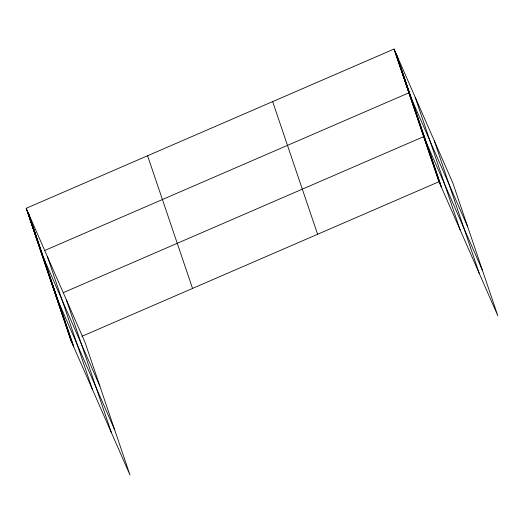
<?xml version="1.0" encoding="UTF-8"?>
<svg xmlns="http://www.w3.org/2000/svg" width="524" height="524" viewBox="0 0 524 524"><rect width="100%" height="100%" fill="white"/><g stroke="black" fill="none" stroke-linecap="round" stroke-linejoin="round"><path stroke-width="0.79" d="M26.2 208.31L85.012 342.29L129.959 474.954L71.146 340.98L26.2 208.31L394.041 49.046L452.854 183.02L497.8 315.69L438.988 181.71L394.041 49.046M44.402 250.629L408.871 92.827L467.683 226.8M63.286 292.661L423.706 136.607L482.519 270.581M81.941 336.31L438.988 181.71M394.552 50.553L397.14 56.454M395.063 52.066L397.651 57.961M395.574 53.572L398.161 59.474M396.085 55.085L398.672 60.98M396.596 56.592L399.19 62.494M397.107 58.099L399.701 64M397.618 59.612L400.212 65.513M398.129 61.118L400.722 67.02M398.646 62.631L401.233 68.533M399.157 64.138L401.744 70.039M399.668 65.651L402.255 71.552M400.179 67.157L402.766 73.059M400.69 68.67L403.277 74.572M401.201 70.177L403.788 76.078M401.712 71.69L404.299 77.585M402.222 73.196L404.816 79.098M402.733 74.709L405.327 80.604M403.244 76.216L405.838 82.117M403.755 77.729L406.349 83.624M404.273 79.235L406.86 85.137M404.783 80.748L407.371 86.643M405.294 82.255L407.882 88.156M405.805 83.768L408.393 89.663M406.316 85.274L408.903 91.176M406.827 86.788L409.414 92.683M407.338 88.294L409.925 94.196M407.849 89.807L410.436 95.702M408.36 91.314L410.954 97.215M409.382 94.333L411.975 100.235M409.899 95.846L412.486 101.741M410.41 97.353L412.997 103.254M410.921 98.866L413.508 104.761M411.432 100.372L414.019 106.274M411.943 101.885L414.53 107.78M412.454 103.392L415.041 109.293M412.964 104.905L415.552 110.8M413.475 106.411L416.063 112.313M413.986 107.924L416.58 113.819M414.497 109.431L417.091 115.332M415.008 110.937L417.602 116.839M415.519 112.45L418.113 118.352M416.036 113.957L418.624 119.858M416.547 115.47L419.135 121.372M417.058 116.976L419.645 122.878M417.569 118.49L420.156 124.391M418.08 119.996L420.667 125.898M418.591 121.509L421.178 127.404M419.102 123.016L421.689 128.917M419.613 124.529L422.206 130.424M420.124 126.035L422.717 131.937M420.634 127.548L423.228 133.443M421.145 129.055L423.739 134.956M421.663 130.568L424.25 136.463M422.174 132.074L424.761 137.976M422.685 133.587L425.272 139.482M423.196 135.094L425.783 140.995M424.217 138.107L426.805 144.008M424.722 139.613L427.315 145.508M425.233 141.113L427.826 147.015M425.743 142.62L428.331 148.521M426.254 144.12L428.842 150.021M426.765 145.626L429.353 151.528M427.27 147.133L429.863 153.028M427.781 148.633L430.368 154.534M428.291 150.139L430.879 156.034M428.802 151.639L431.39 157.541M429.307 153.146L431.9 159.041M429.818 154.645L432.411 160.547M430.328 156.152L432.916 162.054M430.839 157.652L433.427 163.553M431.35 159.158L433.938 165.06M431.855 160.665L434.448 166.56M432.366 162.165L434.953 168.066M432.876 163.671L435.464 169.566M433.387 165.171L435.975 171.073M433.892 166.678L436.485 172.573M434.403 168.178L436.996 174.079M434.913 169.684L437.501 175.586M435.424 171.184L438.012 177.086M435.929 172.691L438.523 178.592M436.44 174.197L439.033 180.092M436.951 175.697L439.538 181.599M437.461 177.204L440.049 183.099M437.972 178.704L440.56 184.605M438.477 180.21L441.07 186.105M26.711 209.823L29.298 215.718M27.222 211.329L29.816 217.231M27.733 212.842L30.326 218.737M28.244 214.349L30.837 220.25M28.755 215.862L31.348 221.757M29.272 217.368L31.859 223.27M29.783 218.881L32.37 224.776M30.294 220.388L32.881 226.289M30.805 221.901L33.392 227.796M31.316 223.407L33.903 229.309M31.826 224.92L34.414 230.815M32.337 226.427L34.925 232.328M32.848 227.94L35.442 233.835M33.359 229.447L35.953 235.348M33.87 230.96L36.464 236.855M34.381 232.466L36.975 238.368M34.898 233.973L37.486 239.874M35.409 235.486L37.997 241.387M35.92 236.992L38.507 242.894M36.431 238.505L39.018 244.407M36.942 240.012L39.529 245.913M37.453 241.525L40.04 247.426M37.964 243.031L40.551 248.933M38.475 244.544L41.062 250.439M38.986 246.051L41.579 251.952M39.496 247.564L42.09 253.459M40.007 249.07L42.601 254.972M40.525 250.583L43.112 256.478M41.036 252.09L99.842 386.07M41.547 253.603L44.134 259.498M42.058 255.109L44.645 261.011M42.568 256.622L45.156 262.517M43.079 258.129L45.667 264.031M43.59 259.642L46.178 265.537M44.101 261.149L46.688 267.05M44.612 262.662L47.206 268.557M45.123 264.168L47.717 270.07M45.634 265.681L48.228 271.576M46.145 267.188L48.739 273.089M46.662 268.701L49.249 274.596M47.173 270.207L49.76 276.109M47.684 271.72L50.271 277.615M48.195 273.227L50.782 279.128M48.706 274.74L51.293 280.635M49.217 276.246L51.804 282.148M49.728 277.759L52.315 283.654M50.239 279.266L52.832 285.167M50.749 280.779L53.343 286.674M51.26 282.285L53.854 288.187M51.771 283.792L54.365 289.693M52.289 285.305L54.876 291.206M52.8 286.811L55.387 292.713M53.31 288.324L55.898 294.226M53.821 289.831L56.409 295.733M54.332 291.344L56.92 297.246M54.843 292.851L57.43 298.752M55.354 294.364L57.941 300.259M55.865 295.87L114.677 429.85M56.376 297.377L58.963 303.278M56.887 298.877L59.474 304.778M57.398 300.383L59.985 306.285M57.902 301.889L60.496 307.784M58.413 303.389L61 309.291M58.924 304.896L61.511 310.791M59.435 306.396L62.022 312.297M59.939 307.902L62.533 313.797M60.45 309.402L63.037 315.304M60.961 310.909L63.548 316.81M61.472 312.409L64.059 318.31M61.976 313.915L64.57 319.817M62.487 315.422L65.081 321.317M62.998 316.922L65.585 322.823M63.509 318.428L66.096 324.323M64.02 319.928L66.607 325.83M64.524 321.435L67.118 327.33M65.035 322.935L67.622 328.836M65.546 324.441L68.133 330.336M66.057 325.941L68.644 331.843M66.561 327.448L69.155 333.349M67.072 328.954L69.666 334.849M67.583 330.454L70.17 336.356M68.094 331.961L70.681 337.856M68.605 333.461L71.192 339.362M69.109 334.967L71.703 340.862M69.62 336.467L72.207 342.369M70.131 337.973L72.718 343.868M70.642 339.473L73.229 345.375M434.298 140.753L479.244 273.423M415.185 97.209L460.131 229.879M396.629 54.941L441.575 187.612M272.65 101.604L317.603 234.267M147.585 155.752L192.537 288.423M66.456 300.023L111.409 432.693M47.343 256.478L92.29 389.142M28.787 214.211L73.74 346.881"/></g></svg>
